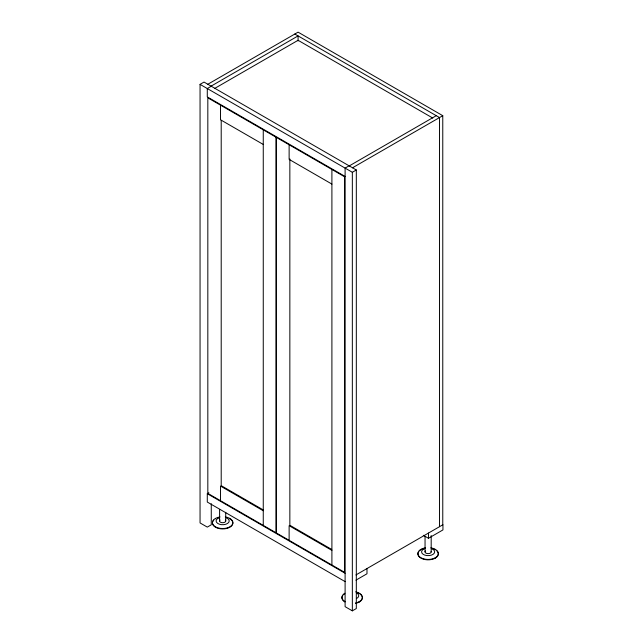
<?xml version="1.0" encoding="UTF-8"?>
<svg xmlns="http://www.w3.org/2000/svg" width="643" height="643" viewBox="0 0 643 643"><rect width="100%" height="100%" fill="white"/><g stroke="black" fill="none" stroke-linecap="round" stroke-linejoin="round"><path stroke-width="0.96" d="M356.495 598.601L356.785 598.384A6.551 3.778 0 0 0 356.785 593.039M211.266 503.734L211.266 524.809L207.287 527.107L200.053 522.928L200.053 84.362L204.032 82.063L356.318 169.985L356.318 608.551L352.34 610.85L345.106 606.67L345.106 168.104L349.085 165.806M207.826 84.257L298.079 32.15L442.77 115.684L442.77 524.809M211.081 86.138L298.079 35.912L298.079 40.919M211.266 86.242L207.287 88.533L207.287 96.892L345.106 176.455M214.561 88.509L298.079 40.292L432.779 118.063M349.262 165.91L436.259 115.684M352.517 167.791L442.77 115.684M200.053 84.362L352.34 172.284L356.318 169.985M345.106 581.61L207.287 502.046L207.287 493.687L208.879 492.771M355.925 574.946L442.947 524.704L442.947 529.92L428.479 538.279L423.311 535.298M355.925 580.171L366.984 573.781L366.984 568.557M294.824 34.031L439.515 117.565L439.515 526.689M263.26 144.45L220.485 119.759L220.485 105.139M331.901 184.083L289.125 159.384L289.125 144.763M263.132 509.851L221.208 485.65L221.208 120.345M331.764 549.476L289.848 525.275L289.848 158.966M263.26 510.767L220.485 486.068L220.485 500.688M331.901 550.392L289.125 525.693L289.125 540.313M207.287 493.687L345.106 573.259M435.351 557.714L435.351 558.116M431.188 535.531L431.188 551.895M428.479 533.055L428.479 538.279M425.047 536.407L425.047 551.807M359.389 601.575L359.389 601.977M352.34 172.284L352.34 610.85M331.901 169.463L331.901 565.012M263.26 129.838L263.26 525.379M225.725 512.326L225.725 520.991M219.593 509.352L219.593 520.902M215.421 518.451L215.421 518.853M431.099 551.437A3.07 1.768 0 0 1 429.926 553.285A3.07 1.768 0 0 1 426.518 553.366L425.899 553.076A3.07 1.768 0 0 1 425.497 550.93M430.77 547.836A10.232 5.908 0 0 1 436.501 556.926A10.232 5.908 0 0 1 419.734 556.926A10.232 5.908 0 0 1 425.473 547.836M436.975 550.987A10.232 5.908 0 0 1 429.452 559.796A10.232 5.908 0 0 1 418.239 552.409M419.26 550.987A10.232 5.908 0 0 1 420.884 549.765M421.543 549.419A10.232 5.908 0 0 1 424.621 548.391M431.614 548.391A10.232 5.908 0 0 1 433.237 548.825M433.985 549.106A10.232 5.908 0 0 1 435.351 549.765M431.389 548.583A6.551 3.778 0 0 1 433.133 554.282A6.551 3.778 0 0 1 423.102 554.282A6.551 3.778 0 0 1 424.846 548.583M225.355 520.099A3.07 1.768 0 0 1 224.777 522.229A3.07 1.768 0 0 1 221.063 522.454L220.436 522.164A3.07 1.768 0 0 1 220.035 520.018M225.307 516.924A10.232 5.908 0 0 1 231.038 526.014A10.232 5.908 0 0 1 214.28 526.014A10.232 5.908 0 0 1 220.01 516.924M229.897 518.853A10.232 5.908 0 0 1 226.577 528.49A10.232 5.908 0 0 1 212.431 523.032M212.777 521.505A10.232 5.908 0 0 1 213.797 520.083M217.543 517.92A10.232 5.908 0 0 1 219.159 517.478M225.934 517.671A6.551 3.778 0 0 1 227.67 523.378A6.551 3.778 0 0 1 217.647 523.378A6.551 3.778 0 0 1 219.384 517.671M355.651 591.841A10.232 5.908 0 0 1 362.387 597.395A10.232 5.908 0 0 1 355.651 602.949M344.921 601.575A10.232 5.908 0 0 1 344.921 593.216M359.992 594.003A10.232 5.908 0 0 1 355.651 603.351M344.921 601.977A10.232 5.908 0 0 1 342.277 596.27M343.298 594.847A10.232 5.908 0 0 1 344.318 594.003M357.275 592.685A10.232 5.908 0 0 1 358.738 593.272M275.919 137.144L207.826 97.832L207.826 493.374L275.919 532.693L275.919 137.144M344.56 176.769L276.466 137.457L276.466 533.007L344.56 572.318L344.56 176.769"/></g></svg>
